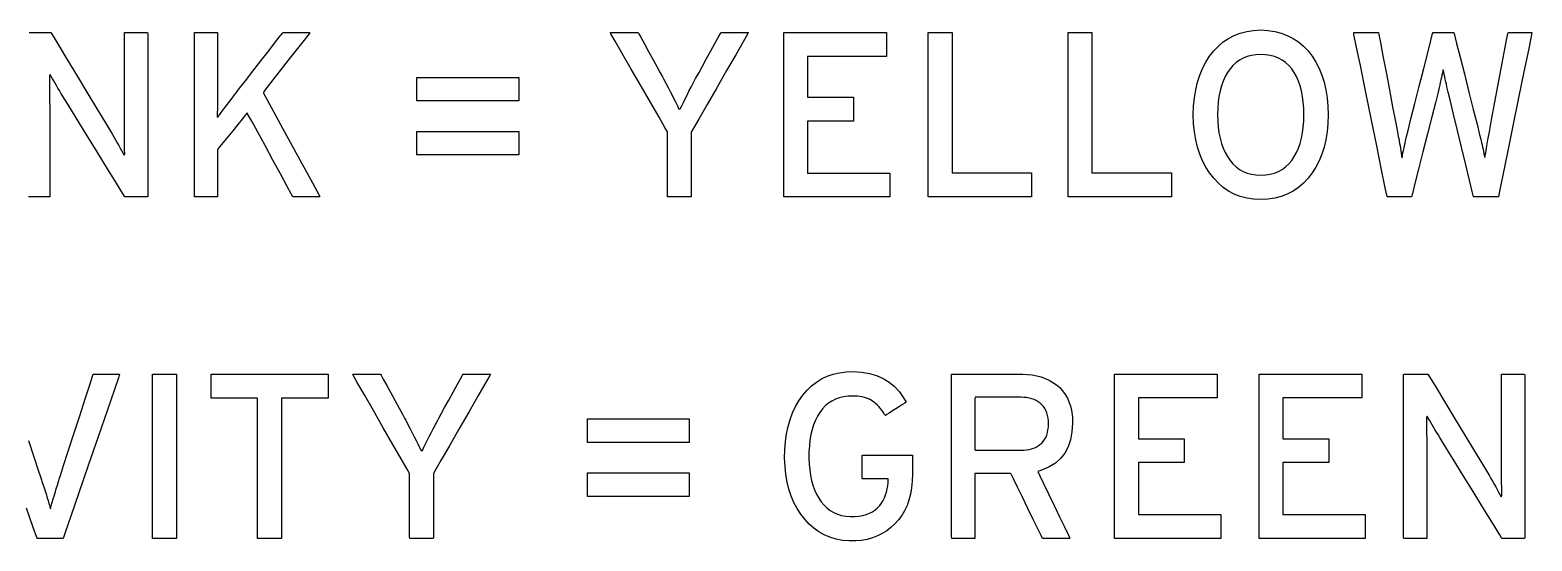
# Model space of a CAD drawing. Extents: x 1 to 47.7, y 0.2 to 35.
# Drawn here: x 37.63 to 38.517, y 12.792 to 13.094 of the extents above; entities that cross this region are included whole.
import ezdxf

# ---------------------------------------------------------------- set-up
doc = ezdxf.new("R2010")
doc.units = 0
doc.header["$MEASUREMENT"] = 0
doc.layers.add('8_0_____DWG', color=7, linetype='CONTINUOUS')

msp = doc.modelspace()

# ---------------------------------------------------------------- linework, layer by layer
at = {"layer": '8_0_____DWG'}
for points in [[(37.62906, 13.09231), (37.63092, 13.09231), (37.63322, 13.09231), (37.63568, 13.09231), (37.63805, 13.09231), (37.64007, 13.09231), (37.64147, 13.09231), (37.64199, 13.09231), (37.6433, 13.09014), (37.64678, 13.08437), (37.6518, 13.07606), (37.65769, 13.06628), (37.66382, 13.05613), (37.66952, 13.04667), (37.67417, 13.03897), (37.67709, 13.03412), (37.67808, 13.03246), (37.67913, 13.03065), (37.68014, 13.02891), (37.68111, 13.02723), (37.68203, 13.02562), (37.68291, 13.02406), (37.68374, 13.02257), (37.68453, 13.02114), (37.68528, 13.01978), (37.68557, 13.02056), (37.68555, 13.02297), (37.68552, 13.02545), (37.6855, 13.02799), (37.68549, 13.0306), (37.68547, 13.03328), (37.68546, 13.03603), (37.68545, 13.03885), (37.68545, 13.04173), (37.68545, 13.04351), (37.68545, 13.04801), (37.68545, 13.05479), (37.68545, 13.06293), (37.68545, 13.07152), (37.68545, 13.07967), (37.68545, 13.08644), (37.68545, 13.09095), (37.68546, 13.09231), (37.6861, 13.09231), (37.68753, 13.09231), (37.68951, 13.09231), (37.6918, 13.09231), (37.69413, 13.09231), (37.69628, 13.09231), (37.69798, 13.09231), (37.69898, 13.09231), (37.69915, 13.09162), (37.69915, 13.08533), (37.69915, 13.07387), (37.69915, 13.05901), (37.69915, 13.04252), (37.69915, 13.02615), (37.69915, 13.01167), (37.69915, 13.00085), (37.69915, 12.99543), (37.6989, 12.99512), (37.6978, 12.99512), (37.69605, 12.99512), (37.69391, 12.99512), (37.69161, 12.99512), (37.6894, 12.99512), (37.68752, 12.99512), (37.68621, 12.99512), (37.68572, 12.99512), (37.68435, 12.99735), (37.6807, 13.00328), (37.67544, 13.01182), (37.66926, 13.02186), (37.66284, 13.0323), (37.65685, 13.04202), (37.65198, 13.04993), (37.64891, 13.05492), (37.64793, 13.05652), (37.64702, 13.05804), (37.64613, 13.05953), (37.64528, 13.06096), (37.64446, 13.06236), (37.64366, 13.06371), (37.6429, 13.06502), (37.64217, 13.06628), (37.64146, 13.0675), (37.64117, 13.06671), (37.64117, 13.06438), (37.64118, 13.06196), (37.64119, 13.05948), (37.6412, 13.05692), (37.64122, 13.05428), (37.64124, 13.05157), (37.64127, 13.04878), (37.6413, 13.04592), (37.6413, 13.04414), (37.6413, 13.03962), (37.6413, 13.03281), (37.6413, 13.02463), (37.6413, 13.016), (37.6413, 13.00782), (37.6413, 13.00101), (37.6413, 12.99649), (37.64129, 12.99512), (37.64066, 12.99512), (37.63923, 12.99512), (37.63724, 12.99512), (37.63496, 12.99512), (37.63262, 12.99512), (37.63048, 12.99512), (37.62878, 12.99512)], [(38.07492, 12.99512), (38.07492, 13.09231), (38.13558, 13.09231), (38.13558, 13.07821), (38.08903, 13.07821), (38.08903, 13.05405), (38.11608, 13.05405), (38.11608, 13.03996), (38.08903, 13.03996), (38.08903, 13.00922), (38.13763, 13.00922), (38.13763, 12.99512), (38.07492, 12.99512)], [(38.16031, 12.99512), (38.16031, 13.09231), (38.17441, 13.09231), (38.17441, 13.00936), (38.22137, 13.00936), (38.22137, 12.99512), (38.16031, 12.99512)], [(38.24291, 12.99512), (38.24291, 13.09231), (38.25701, 13.09231), (38.25701, 13.00936), (38.30397, 13.00936), (38.30397, 12.99512), (38.24291, 12.99512)], [(37.85825, 13.05196), (37.85825, 13.06578), (37.9184, 13.06578), (37.9184, 13.05196), (37.85825, 13.05196)], [(37.85825, 13.02002), (37.85825, 13.03384), (37.9184, 13.03384), (37.9184, 13.02002), (37.85825, 13.02002)], [(37.62875, 12.85114), (37.63195, 12.84136), (37.63449, 12.83363), (37.63597, 12.82909), (37.63636, 12.82792), (37.63671, 12.82687), (37.63706, 12.82581), (37.63742, 12.82473), (37.63779, 12.82363), (37.63816, 12.82251), (37.63854, 12.82137), (37.63892, 12.82021), (37.63931, 12.81903), (37.63966, 12.81783), (37.63998, 12.81669), (37.64028, 12.81561), (37.64056, 12.8146), (37.64082, 12.81365), (37.64106, 12.81276), (37.64128, 12.81194), (37.64148, 12.81118), (37.64166, 12.81073), (37.64183, 12.81144), (37.64204, 12.81223), (37.64227, 12.81307), (37.64254, 12.81398), (37.64283, 12.81496), (37.64315, 12.81599), (37.64351, 12.8171), (37.64389, 12.81826), (37.64426, 12.81948), (37.64462, 12.82068), (37.64497, 12.82186), (37.64531, 12.82301), (37.64565, 12.82414), (37.64598, 12.82525), (37.64631, 12.82633), (37.64663, 12.82739), (37.64694, 12.82843), (37.64759, 12.83043), (37.64947, 12.83625), (37.65226, 12.84484), (37.65556, 12.85505), (37.65902, 12.86574), (37.66226, 12.87574), (37.66491, 12.88392), (37.66659, 12.88911), (37.66704, 12.89035), (37.66791, 12.89035), (37.66966, 12.89035), (37.67201, 12.89035), (37.67467, 12.89035), (37.67733, 12.89035), (37.67972, 12.89035), (37.68155, 12.89035), (37.68251, 12.89035), (37.68207, 12.88884), (37.67945, 12.8812), (37.67516, 12.86871), (37.66983, 12.85317), (37.66407, 12.8364), (37.65851, 12.8202), (37.65376, 12.80639), (37.65046, 12.79677), (37.64922, 12.79317), (37.64865, 12.79317), (37.64713, 12.79317), (37.64494, 12.79317), (37.64237, 12.79317), (37.63971, 12.79317), (37.63725, 12.79317), (37.63527, 12.79317), (37.63405, 12.79317), (37.63364, 12.79367), (37.63156, 12.79967), (37.62761, 12.81102)], [(37.70199, 12.79317), (37.70199, 12.89035), (37.71608, 12.89035), (37.71608, 12.79317), (37.70199, 12.79317)], [(37.7782, 12.87611), (37.7782, 12.79317), (37.76411, 12.79317), (37.76411, 12.87611), (37.73664, 12.87611), (37.73664, 12.89035), (37.80569, 12.89035), (37.80569, 12.87611), (37.7782, 12.87611)], [(38.27043, 12.79317), (38.27043, 12.89035), (38.33108, 12.89035), (38.33108, 12.87625), (38.28452, 12.87625), (38.28452, 12.85209), (38.31156, 12.85209), (38.31156, 12.838), (38.28452, 12.838), (38.28452, 12.80726), (38.33312, 12.80726), (38.33312, 12.79317), (38.27043, 12.79317)], [(38.35581, 12.79317), (38.35581, 12.89035), (38.41646, 12.89035), (38.41646, 12.87625), (38.3699, 12.87625), (38.3699, 12.85209), (38.39695, 12.85209), (38.39695, 12.838), (38.3699, 12.838), (38.3699, 12.80726), (38.4185, 12.80726), (38.4185, 12.79317), (38.35581, 12.79317)], [(37.95893, 12.85), (37.95893, 12.86382), (38.0191, 12.86382), (38.0191, 12.85), (37.95893, 12.85)], [(37.95893, 12.81806), (37.95893, 12.83188), (38.0191, 12.83188), (38.0191, 12.81806), (37.95893, 12.81806)]]:
    msp.add_lwpolyline(points, dxfattribs=at)
for points in [[(37.78498, 12.99512), (37.78399, 12.99694), (37.78136, 13.00179), (37.77756, 13.00877), (37.7731, 13.01697), (37.76847, 13.0255), (37.76415, 13.03345), (37.76064, 13.03991), (37.75842, 13.04399), (37.75785, 13.04487), (37.75688, 13.04365), (37.75493, 13.04123), (37.75233, 13.03799), (37.74938, 13.03433), (37.74641, 13.03063), (37.74374, 13.02731), (37.74168, 13.02474), (37.74055, 13.02333), (37.74042, 13.02283), (37.74042, 13.02077), (37.74042, 13.01729), (37.74042, 13.01291), (37.74042, 13.00812), (37.74042, 13.00344), (37.74042, 12.99938), (37.74042, 12.99645), (37.74042, 12.99515), (37.74005, 12.99512), (37.73883, 12.99512), (37.73698, 12.99512), (37.73476, 12.99512), (37.73242, 12.99512), (37.7302, 12.99512), (37.72835, 12.99512), (37.72712, 12.99512), (37.72675, 12.9952), (37.72675, 12.9997), (37.72675, 13.00986), (37.72675, 13.02393), (37.72675, 13.04013), (37.72675, 13.05672), (37.72675, 13.07191), (37.72675, 13.08396), (37.72675, 13.09111), (37.72685, 13.09231), (37.72774, 13.09231), (37.72935, 13.09231), (37.73145, 13.09231), (37.73377, 13.09231), (37.73608, 13.09231), (37.73812, 13.09231), (37.73964, 13.09231), (37.74041, 13.09231), (37.74045, 13.09167), (37.74045, 13.08894), (37.74045, 13.08462), (37.74045, 13.07931), (37.74045, 13.0736), (37.74045, 13.06811), (37.74045, 13.06345), (37.74045, 13.0602), (37.74045, 13.05899), (37.74045, 13.05692), (37.74044, 13.05488), (37.74042, 13.05287), (37.74039, 13.05087), (37.74036, 13.04889), (37.74032, 13.04694), (37.74027, 13.04501), (37.74022, 13.0431), (37.74047, 13.04215), (37.74151, 13.0436), (37.74261, 13.04511), (37.74377, 13.04669), (37.74498, 13.04833), (37.74626, 13.05003), (37.7476, 13.05179), (37.74899, 13.05362), (37.75044, 13.05551), (37.75143, 13.05678), (37.75348, 13.05942), (37.75693, 13.06388), (37.76129, 13.06951), (37.76604, 13.07565), (37.77069, 13.08164), (37.77472, 13.08685), (37.77763, 13.09061), (37.77892, 13.09228), (37.77938, 13.09231), (37.78082, 13.09231), (37.78298, 13.09231), (37.78559, 13.09231), (37.78833, 13.09231), (37.79094, 13.09231), (37.7931, 13.09231), (37.79454, 13.09231), (37.79495, 13.09228), (37.79368, 13.09064), (37.79079, 13.08696), (37.7868, 13.08185), (37.78219, 13.07597), (37.77748, 13.06996), (37.77317, 13.06444), (37.76974, 13.06007), (37.76772, 13.05748), (37.76761, 13.05661), (37.76979, 13.05259), (37.77376, 13.04529), (37.7789, 13.03583), (37.78461, 13.02532), (37.79027, 13.01489), (37.79528, 13.00567), (37.79903, 12.99877), (37.80091, 12.99532), (37.80071, 12.99512), (37.79939, 12.99512), (37.79731, 12.99512), (37.79476, 12.99512), (37.79201, 12.99512), (37.78937, 12.99512), (37.78713, 12.99512), (37.78556, 12.99512)], [(38.02033, 13.03354), (38.02033, 13.03211), (38.02033, 13.02831), (38.02033, 13.02285), (38.02033, 13.01645), (38.02033, 13.00982), (38.02033, 13.00368), (38.02033, 12.99874), (38.02033, 12.99572), (38.02026, 12.99512), (38.01939, 12.99512), (38.01774, 12.99512), (38.01558, 12.99512), (38.01317, 12.99512), (38.01077, 12.99512), (38.00864, 12.99512), (38.00705, 12.99512), (38.00627, 12.99512), (38.00623, 12.9959), (38.00623, 12.99912), (38.00623, 13.00421), (38.00623, 13.01043), (38.00623, 13.01707), (38.00623, 13.02343), (38.00623, 13.02877), (38.00623, 13.03239), (38.00621, 13.0336), (38.00475, 13.03615), (38.00125, 13.04224), (37.99635, 13.05076), (37.99068, 13.06062), (37.98487, 13.07074), (37.97955, 13.08001), (37.97534, 13.08734), (37.97287, 13.09163), (37.97261, 13.09231), (37.97373, 13.09231), (37.97573, 13.09231), (37.9783, 13.09231), (37.98115, 13.09231), (37.98394, 13.09231), (37.98639, 13.09231), (37.98818, 13.09231), (37.98901, 13.09231), (37.9894, 13.09163), (37.9907, 13.08924), (37.99269, 13.0856), (37.99509, 13.08122), (37.99762, 13.07658), (38.00001, 13.0722), (38.002, 13.06856), (38.00331, 13.06617), (38.00393, 13.06502), (38.00528, 13.06244), (38.00657, 13.05996), (38.0078, 13.05758), (38.00896, 13.05528), (38.01006, 13.05309), (38.0111, 13.05098), (38.01208, 13.04898), (38.01299, 13.04706), (38.01384, 13.0472), (38.01472, 13.04907), (38.01567, 13.05105), (38.0167, 13.05313), (38.01779, 13.05532), (38.01896, 13.05761), (38.0202, 13.06001), (38.02152, 13.06251), (38.0229, 13.06512), (38.02349, 13.06619), (38.02488, 13.06873), (38.02693, 13.07247), (38.02937, 13.07692), (38.03192, 13.08158), (38.03431, 13.08594), (38.03626, 13.0895), (38.0375, 13.09176), (38.03785, 13.09231), (38.03876, 13.09231), (38.04059, 13.09231), (38.04305, 13.09231), (38.04582, 13.09231), (38.0486, 13.09231), (38.0511, 13.09231), (38.053, 13.09231), (38.05401, 13.09231), (38.05357, 13.0914), (38.05091, 13.08678), (38.04657, 13.07922), (38.04118, 13.06982), (38.03535, 13.05968), (38.02972, 13.04988), (38.02492, 13.04153), (38.02158, 13.03572)], [(38.39665, 13.04375), (38.39647, 13.03858), (38.39601, 13.03365), (38.39526, 13.02898), (38.39422, 13.02456), (38.3929, 13.02038), (38.39129, 13.01646), (38.38939, 13.01278), (38.3872, 13.00936), (38.38471, 13.00616), (38.38198, 13.00328), (38.37902, 13.00077), (38.37585, 12.99863), (38.37246, 12.99687), (38.36885, 12.99548), (38.36502, 12.99447), (38.36097, 12.99383), (38.3567, 12.99356), (38.35247, 12.99383), (38.34846, 12.99447), (38.34468, 12.99548), (38.34111, 12.99687), (38.33776, 12.99863), (38.33464, 13.00077), (38.33174, 13.00328), (38.32906, 13.00616), (38.32657, 13.00936), (38.32433, 13.01278), (38.32239, 13.01646), (38.32074, 13.02038), (38.31938, 13.02456), (38.31832, 13.02898), (38.31755, 13.03365), (38.31708, 13.03858), (38.31689, 13.04375), (38.31708, 13.04892), (38.31755, 13.05385), (38.31832, 13.05854), (38.31938, 13.06299), (38.32074, 13.06718), (38.32239, 13.07114), (38.32433, 13.07485), (38.32657, 13.07832), (38.32906, 13.08152), (38.33174, 13.08436), (38.33464, 13.08683), (38.33776, 13.08892), (38.34111, 13.09065), (38.34468, 13.09201), (38.34846, 13.093), (38.35247, 13.09362), (38.3567, 13.09387), (38.36097, 13.09362), (38.36502, 13.093), (38.36885, 13.09201), (38.37246, 13.09065), (38.37585, 13.08892), (38.37902, 13.08683), (38.38198, 13.08436), (38.38471, 13.08152), (38.3872, 13.07832), (38.38939, 13.07485), (38.39129, 13.07114), (38.3929, 13.06718), (38.39422, 13.06299), (38.39526, 13.05854), (38.39601, 13.05385), (38.39647, 13.04892)], [(38.49715, 12.99512), (38.49662, 12.99512), (38.49521, 12.99512), (38.49318, 12.99512), (38.49078, 12.99512), (38.48828, 12.99512), (38.48594, 12.99512), (38.48402, 12.99512), (38.48277, 12.99512), (38.48241, 12.99523), (38.48165, 12.99837), (38.48005, 13.00504), (38.47786, 13.01414), (38.47535, 13.02455), (38.47279, 13.03516), (38.47045, 13.04487), (38.4686, 13.05256), (38.4675, 13.05713), (38.46715, 13.0586), (38.46678, 13.0602), (38.46643, 13.06176), (38.46609, 13.06328), (38.46576, 13.06476), (38.46545, 13.06621), (38.46516, 13.06762), (38.46488, 13.06898), (38.46462, 13.07031), (38.46436, 13.06997), (38.46409, 13.06863), (38.4638, 13.06725), (38.4635, 13.06583), (38.46318, 13.06438), (38.46286, 13.06288), (38.46252, 13.06135), (38.46217, 13.05978), (38.46181, 13.05817), (38.46134, 13.0563), (38.45995, 13.0508), (38.45785, 13.04247), (38.45531, 13.03241), (38.45261, 13.02174), (38.45004, 13.01157), (38.44787, 13.00301), (38.4464, 12.99716), (38.44588, 12.99512), (38.44531, 12.99512), (38.44389, 12.99512), (38.44187, 12.99512), (38.4395, 12.99512), (38.43705, 12.99512), (38.43477, 12.99512), (38.43291, 12.99512), (38.43172, 12.99512), (38.43138, 12.99538), (38.43033, 13.00057), (38.42817, 13.01114), (38.42528, 13.02536), (38.42198, 13.04153), (38.41864, 13.05793), (38.4156, 13.07284), (38.41322, 13.08453), (38.41184, 13.0913), (38.41176, 13.09231), (38.41274, 13.09231), (38.41448, 13.09231), (38.41671, 13.09231), (38.41919, 13.09231), (38.42165, 13.09231), (38.42382, 13.09231), (38.42546, 13.09231), (38.4263, 13.09231), (38.42655, 13.09125), (38.42747, 13.0864), (38.42895, 13.07862), (38.43078, 13.06898), (38.43276, 13.05856), (38.43468, 13.04847), (38.43633, 13.03977), (38.43751, 13.03355), (38.43801, 13.03091), (38.43826, 13.02964), (38.43853, 13.02823), (38.43879, 13.0268), (38.43904, 13.02536), (38.43929, 13.02391), (38.43953, 13.02245), (38.43976, 13.02097), (38.43999, 13.01947), (38.44022, 13.01828), (38.44051, 13.01976), (38.4408, 13.02122), (38.4411, 13.02268), (38.4414, 13.02412), (38.4417, 13.02556), (38.44201, 13.02698), (38.44231, 13.02839), (38.44262, 13.0298), (38.44289, 13.03098), (38.44377, 13.03447), (38.44551, 13.04132), (38.44781, 13.05042), (38.45042, 13.0607), (38.45305, 13.07106), (38.45542, 13.08042), (38.45726, 13.08769), (38.4583, 13.09179), (38.45856, 13.09231), (38.45943, 13.09231), (38.46093, 13.09231), (38.46284, 13.09231), (38.46495, 13.09231), (38.46702, 13.09231), (38.46885, 13.09231), (38.47021, 13.09231), (38.47087, 13.09231), (38.47122, 13.09105), (38.47251, 13.08591), (38.47455, 13.0778), (38.47705, 13.06786), (38.47973, 13.05718), (38.48231, 13.04689), (38.48453, 13.03808), (38.48608, 13.03188), (38.48671, 13.0294), (38.48698, 13.02829), (38.48727, 13.02711), (38.48755, 13.02588), (38.48782, 13.02463), (38.48809, 13.02335), (38.48836, 13.02203), (38.48862, 13.02069), (38.48887, 13.01931), (38.48913, 13.01837), (38.48941, 13.01985), (38.48968, 13.02128), (38.48993, 13.02266), (38.49016, 13.02399), (38.49038, 13.02528), (38.49059, 13.02651), (38.49078, 13.0277), (38.49095, 13.02883), (38.49111, 13.02985), (38.49182, 13.03362), (38.49316, 13.04075), (38.49492, 13.05012), (38.4969, 13.06063), (38.49888, 13.07118), (38.50066, 13.08064), (38.50202, 13.08791), (38.50277, 13.09189), (38.50302, 13.09231), (38.50406, 13.09231), (38.50579, 13.09231), (38.50798, 13.09231), (38.51038, 13.09231), (38.51273, 13.09231), (38.51478, 13.09231), (38.51629, 13.09231), (38.517, 13.09231), (38.51657, 13.09009), (38.51489, 13.08186), (38.51229, 13.06915), (38.50913, 13.05369), (38.50575, 13.03719), (38.50252, 13.02136), (38.49977, 13.00793), (38.49786, 12.99861)], [(38.38227, 13.04375), (38.38218, 13.04757), (38.38191, 13.05119), (38.38147, 13.05461), (38.38084, 13.05784), (38.38004, 13.06087), (38.37906, 13.0637), (38.3779, 13.06633), (38.37656, 13.06877), (38.37504, 13.07098), (38.37334, 13.07291), (38.37148, 13.07459), (38.36944, 13.07602), (38.36723, 13.0772), (38.36485, 13.07812), (38.3623, 13.07879), (38.35959, 13.0792), (38.3567, 13.07936), (38.35388, 13.0792), (38.35121, 13.07879), (38.34871, 13.07812), (38.34637, 13.0772), (38.34419, 13.07602), (38.34217, 13.07459), (38.34032, 13.07291), (38.33862, 13.07098), (38.33709, 13.06877), (38.33572, 13.06633), (38.33454, 13.0637), (38.33354, 13.06087), (38.33272, 13.05784), (38.33209, 13.05461), (38.33163, 13.05119), (38.33136, 13.04757), (38.33127, 13.04375), (38.33136, 13.03998), (38.33163, 13.0364), (38.33209, 13.03301), (38.33272, 13.02982), (38.33354, 13.02682), (38.33454, 13.02402), (38.33572, 13.02141), (38.33709, 13.01899), (38.33862, 13.01674), (38.34032, 13.01471), (38.34217, 13.01295), (38.34419, 13.01146), (38.34637, 13.01024), (38.34871, 13.00929), (38.35121, 13.00861), (38.35388, 13.00821), (38.3567, 13.00807), (38.35959, 13.00821), (38.3623, 13.00861), (38.36485, 13.00929), (38.36723, 13.01024), (38.36944, 13.01146), (38.37148, 13.01295), (38.37334, 13.01471), (38.37504, 13.01674), (38.37656, 13.01899), (38.3779, 13.02141), (38.37906, 13.02402), (38.38004, 13.02682), (38.38084, 13.02982), (38.38147, 13.03301), (38.38191, 13.0364), (38.38218, 13.03998)], [(37.86799, 12.83158), (37.86799, 12.83015), (37.86799, 12.82635), (37.86799, 12.82089), (37.86799, 12.81449), (37.86799, 12.80786), (37.86799, 12.80172), (37.86799, 12.79678), (37.86799, 12.79376), (37.86791, 12.79317), (37.86704, 12.79317), (37.8654, 12.79317), (37.86324, 12.79317), (37.86083, 12.79317), (37.85843, 12.79317), (37.85631, 12.79317), (37.85472, 12.79317), (37.85394, 12.79317), (37.8539, 12.79394), (37.8539, 12.79716), (37.8539, 12.80225), (37.8539, 12.80847), (37.8539, 12.81512), (37.8539, 12.82147), (37.8539, 12.82681), (37.8539, 12.83043), (37.85388, 12.83164), (37.85242, 12.83419), (37.84892, 12.84028), (37.84402, 12.8488), (37.83835, 12.85867), (37.83254, 12.86878), (37.82722, 12.87805), (37.823, 12.88538), (37.82054, 12.88967), (37.82028, 12.89035), (37.8214, 12.89035), (37.8234, 12.89035), (37.82597, 12.89035), (37.82882, 12.89035), (37.83161, 12.89035), (37.83406, 12.89035), (37.83585, 12.89035), (37.83668, 12.89035), (37.83707, 12.88967), (37.83837, 12.88728), (37.84036, 12.88365), (37.84275, 12.87926), (37.84528, 12.87463), (37.84767, 12.87024), (37.84966, 12.8666), (37.85096, 12.86422), (37.85159, 12.86306), (37.85294, 12.86048), (37.85423, 12.858), (37.85546, 12.85562), (37.85663, 12.85332), (37.85773, 12.85113), (37.85877, 12.84903), (37.85974, 12.84702), (37.86065, 12.8451), (37.86149, 12.84524), (37.86238, 12.84711), (37.86333, 12.84909), (37.86436, 12.85117), (37.86546, 12.85336), (37.86663, 12.85565), (37.86787, 12.85805), (37.86919, 12.86055), (37.87057, 12.86316), (37.87116, 12.86424), (37.87255, 12.86677), (37.8746, 12.87052), (37.87704, 12.87497), (37.87959, 12.87962), (37.88198, 12.88398), (37.88393, 12.88754), (37.88517, 12.88981), (37.88552, 12.89035), (37.88643, 12.89035), (37.88826, 12.89035), (37.89071, 12.89035), (37.89348, 12.89035), (37.89626, 12.89035), (37.89876, 12.89035), (37.90066, 12.89035), (37.90166, 12.89035), (37.90122, 12.88944), (37.89857, 12.88482), (37.89423, 12.87726), (37.88883, 12.86786), (37.88301, 12.85772), (37.87738, 12.84792), (37.87258, 12.83957), (37.86924, 12.83376)], [(38.15106, 12.8312), (38.1509, 12.82704), (38.1505, 12.82309), (38.14984, 12.81937), (38.14893, 12.81587), (38.14778, 12.8126), (38.14637, 12.80955), (38.14471, 12.80673), (38.1428, 12.80413), (38.14065, 12.80174), (38.13831, 12.79957), (38.13582, 12.79765), (38.13316, 12.796), (38.13035, 12.79462), (38.12737, 12.79349), (38.12423, 12.79263), (38.12094, 12.79202), (38.11748, 12.79168), (38.11368, 12.79166), (38.10967, 12.79204), (38.10586, 12.79277), (38.10227, 12.79385), (38.09888, 12.79528), (38.0957, 12.79705), (38.09272, 12.79918), (38.08995, 12.80165), (38.08739, 12.80447), (38.085, 12.80757), (38.08285, 12.81088), (38.08097, 12.81443), (38.07937, 12.81821), (38.07804, 12.82222), (38.07698, 12.82646), (38.0762, 12.83093), (38.0757, 12.83564), (38.07547, 12.84058), (38.07555, 12.84562), (38.07593, 12.85044), (38.07658, 12.85504), (38.0775, 12.85941), (38.0787, 12.86355), (38.08017, 12.86747), (38.08192, 12.87116), (38.08394, 12.87462), (38.08624, 12.87786), (38.08871, 12.8808), (38.09138, 12.88339), (38.09426, 12.88564), (38.09734, 12.88755), (38.10063, 12.88911), (38.10413, 12.89032), (38.10784, 12.8912), (38.11175, 12.89173), (38.116, 12.8919), (38.12093, 12.89157), (38.12552, 12.89078), (38.12976, 12.88953), (38.13366, 12.88782), (38.13721, 12.88565), (38.14041, 12.88302), (38.14327, 12.87993), (38.14578, 12.87638), (38.14721, 12.87372), (38.14649, 12.87326), (38.14512, 12.87238), (38.14329, 12.87121), (38.14123, 12.86988), (38.13915, 12.86855), (38.13728, 12.86735), (38.13583, 12.86642), (38.13501, 12.86589), (38.13448, 12.86653), (38.13366, 12.86781), (38.13282, 12.86901), (38.13195, 12.87013), (38.13106, 12.87117), (38.13014, 12.87213), (38.12919, 12.87302), (38.12822, 12.87382), (38.12723, 12.87455), (38.12618, 12.87516), (38.12506, 12.87568), (38.12387, 12.87613), (38.12262, 12.87651), (38.12131, 12.87683), (38.11993, 12.87707), (38.11848, 12.87725), (38.11697, 12.87736), (38.1154, 12.8774), (38.11277, 12.87727), (38.11018, 12.87691), (38.10774, 12.87631), (38.10545, 12.87548), (38.10331, 12.8744), (38.10132, 12.87309), (38.09948, 12.87155), (38.09779, 12.86977), (38.09625, 12.86775), (38.09486, 12.86548), (38.09364, 12.86303), (38.09259, 12.86039), (38.0917, 12.85757), (38.09099, 12.85456), (38.09044, 12.85137), (38.09007, 12.848), (38.08986, 12.84444), (38.08982, 12.84073), (38.08996, 12.83714), (38.09026, 12.83373), (38.09073, 12.8305), (38.09138, 12.82745), (38.09219, 12.82458), (38.09317, 12.82189), (38.09432, 12.81938), (38.09564, 12.81705), (38.09712, 12.81487), (38.09874, 12.81289), (38.10052, 12.81117), (38.10244, 12.8097), (38.10452, 12.80848), (38.10674, 12.80751), (38.10912, 12.8068), (38.11165, 12.80634), (38.11433, 12.80613), (38.11696, 12.80618), (38.11936, 12.80642), (38.12161, 12.80681), (38.12369, 12.80738), (38.12561, 12.8081), (38.12736, 12.80899), (38.12896, 12.81005), (38.13039, 12.81126), (38.13165, 12.81264), (38.13272, 12.81412), (38.13366, 12.81566), (38.13447, 12.81725), (38.13515, 12.81891), (38.13571, 12.82063), (38.13614, 12.82241), (38.13645, 12.82426), (38.13663, 12.82616), (38.13669, 12.82803), (38.13669, 12.82805), (38.13669, 12.82809), (38.13669, 12.82814), (38.13669, 12.82821), (38.13669, 12.82828), (38.13669, 12.82834), (38.13669, 12.82839), (38.13669, 12.82843), (38.13666, 12.82844), (38.13587, 12.82844), (38.13422, 12.82844), (38.13199, 12.82844), (38.12944, 12.82844), (38.12684, 12.82844), (38.12448, 12.82844), (38.1226, 12.82844), (38.1215, 12.82844), (38.12131, 12.82853), (38.12131, 12.82942), (38.12131, 12.83103), (38.12131, 12.83313), (38.12131, 12.83547), (38.12131, 12.8378), (38.12131, 12.83989), (38.12131, 12.84147), (38.12131, 12.84232), (38.12173, 12.84239), (38.12396, 12.84239), (38.12763, 12.84239), (38.13225, 12.84239), (38.13727, 12.84239), (38.14218, 12.84239), (38.14645, 12.84239), (38.14957, 12.84239), (38.15101, 12.84239), (38.15106, 12.84213), (38.15106, 12.84117), (38.15106, 12.83971), (38.15106, 12.83793), (38.15106, 12.83603), (38.15106, 12.83421), (38.15106, 12.83267), (38.15106, 12.8316)], [(38.24559, 12.86129), (38.24523, 12.85613), (38.24434, 12.85147), (38.24291, 12.84729), (38.24095, 12.8436), (38.23845, 12.8404), (38.23542, 12.83769), (38.23185, 12.83547), (38.22775, 12.83373), (38.22497, 12.83268), (38.22615, 12.83023), (38.2284, 12.82559), (38.23134, 12.8195), (38.23463, 12.81271), (38.2379, 12.80595), (38.24079, 12.79997), (38.24296, 12.7955), (38.24403, 12.79328), (38.24376, 12.79317), (38.24239, 12.79317), (38.24024, 12.79317), (38.2376, 12.79317), (38.23479, 12.79317), (38.2321, 12.79317), (38.22983, 12.79317), (38.2283, 12.79317), (38.22779, 12.79318), (38.22698, 12.79485), (38.22505, 12.79884), (38.22234, 12.80442), (38.21921, 12.81088), (38.216, 12.8175), (38.21305, 12.82357), (38.21073, 12.82837), (38.20936, 12.83118), (38.20898, 12.83162), (38.20754, 12.83162), (38.20497, 12.83162), (38.20166, 12.83162), (38.19801, 12.83162), (38.19441, 12.83162), (38.19127, 12.83162), (38.18897, 12.83162), (38.18791, 12.83162), (38.18788, 12.83065), (38.18788, 12.82723), (38.18788, 12.82201), (38.18788, 12.81572), (38.18788, 12.80907), (38.18788, 12.80278), (38.18788, 12.79756), (38.18788, 12.79414), (38.18786, 12.79317), (38.18717, 12.79317), (38.18568, 12.79317), (38.18363, 12.79317), (38.1813, 12.79317), (38.17892, 12.79317), (38.17677, 12.79317), (38.1751, 12.79317), (38.17417, 12.79317), (38.17406, 12.79428), (38.17406, 12.80139), (38.17406, 12.81352), (38.17406, 12.82885), (38.17406, 12.84559), (38.17406, 12.86191), (38.17406, 12.87602), (38.17406, 12.88609), (38.17406, 12.89031), (38.17533, 12.89035), (38.17922, 12.89035), (38.18495, 12.89035), (38.19177, 12.89035), (38.1989, 12.89035), (38.20558, 12.89035), (38.21104, 12.89035), (38.2145, 12.89035), (38.21614, 12.89034), (38.21901, 12.8902), (38.22178, 12.88987), (38.22443, 12.88935), (38.22697, 12.88865), (38.2294, 12.88777), (38.23171, 12.8867), (38.23391, 12.88544), (38.236, 12.88399), (38.23797, 12.88234), (38.23973, 12.88046), (38.24126, 12.87837), (38.24256, 12.87606), (38.24363, 12.87353), (38.24447, 12.87079), (38.24507, 12.86784), (38.24545, 12.86467)], [(38.49929, 12.79317), (38.49793, 12.79539), (38.49427, 12.80132), (38.48902, 12.80986), (38.48284, 12.8199), (38.47642, 12.83034), (38.47043, 12.84006), (38.46556, 12.84797), (38.46249, 12.85296), (38.46151, 12.85456), (38.4606, 12.85609), (38.45971, 12.85757), (38.45886, 12.859), (38.45804, 12.8604), (38.45724, 12.86175), (38.45648, 12.86306), (38.45574, 12.86432), (38.45503, 12.86554), (38.45474, 12.86475), (38.45474, 12.86242), (38.45475, 12.86001), (38.45476, 12.85752), (38.45477, 12.85496), (38.45479, 12.85232), (38.45481, 12.84961), (38.45484, 12.84682), (38.45487, 12.84396), (38.45487, 12.84218), (38.45487, 12.83766), (38.45487, 12.83085), (38.45487, 12.82267), (38.45487, 12.81404), (38.45487, 12.80586), (38.45487, 12.79905), (38.45487, 12.79453), (38.45486, 12.79317), (38.45423, 12.79317), (38.4528, 12.79317), (38.45082, 12.79317), (38.44854, 12.79317), (38.4462, 12.79317), (38.44406, 12.79317), (38.44236, 12.79317), (38.44136, 12.79317), (38.44119, 12.79385), (38.44119, 12.80014), (38.44119, 12.8116), (38.44119, 12.82646), (38.44119, 12.84295), (38.44119, 12.85932), (38.44119, 12.8738), (38.44119, 12.88462), (38.44119, 12.89004), (38.44146, 12.89035), (38.44264, 12.89035), (38.4445, 12.89035), (38.4468, 12.89035), (38.44926, 12.89035), (38.45163, 12.89035), (38.45364, 12.89035), (38.45504, 12.89035), (38.45557, 12.89035), (38.45687, 12.88818), (38.46036, 12.88241), (38.46537, 12.8741), (38.47127, 12.86433), (38.4774, 12.85417), (38.48311, 12.84471), (38.48775, 12.83701), (38.49068, 12.83216), (38.49167, 12.8305), (38.49272, 12.8287), (38.49372, 12.82695), (38.49469, 12.82528), (38.49561, 12.82366), (38.49649, 12.82211), (38.49732, 12.82061), (38.49811, 12.81919), (38.49886, 12.81782), (38.49915, 12.8186), (38.49913, 12.82101), (38.4991, 12.82349), (38.49908, 12.82603), (38.49907, 12.82864), (38.49905, 12.83132), (38.49904, 12.83407), (38.49904, 12.83689), (38.49904, 12.83977), (38.49904, 12.84155), (38.49904, 12.84605), (38.49904, 12.85283), (38.49904, 12.86097), (38.49904, 12.86957), (38.49904, 12.87771), (38.49904, 12.88448), (38.49904, 12.88899), (38.49905, 12.89035), (38.49968, 12.89035), (38.50111, 12.89035), (38.50309, 12.89035), (38.50538, 12.89035), (38.50771, 12.89035), (38.50985, 12.89035), (38.51155, 12.89035), (38.51255, 12.89035), (38.51272, 12.88966), (38.51272, 12.88337), (38.51272, 12.87191), (38.51272, 12.85705), (38.51272, 12.84056), (38.51272, 12.82419), (38.51272, 12.80972), (38.51272, 12.79889), (38.51272, 12.79347), (38.51247, 12.79317), (38.51137, 12.79317), (38.50963, 12.79317), (38.50748, 12.79317), (38.50518, 12.79317), (38.50297, 12.79317), (38.50109, 12.79317), (38.49978, 12.79317)], [(38.23136, 12.86088), (38.23127, 12.86268), (38.23107, 12.86437), (38.23075, 12.86595), (38.23032, 12.86741), (38.22977, 12.86877), (38.22911, 12.87001), (38.22833, 12.87115), (38.22744, 12.87217), (38.22643, 12.87311), (38.22533, 12.87395), (38.22413, 12.87468), (38.22285, 12.8753), (38.22147, 12.8758), (38.22001, 12.87619), (38.21845, 12.87646), (38.21681, 12.87661), (38.21531, 12.87665), (38.21395, 12.87665), (38.21091, 12.87665), (38.20673, 12.87665), (38.20195, 12.87665), (38.19714, 12.87665), (38.19284, 12.87665), (38.1896, 12.87665), (38.18797, 12.87665), (38.18788, 12.87602), (38.18788, 12.87329), (38.18788, 12.869), (38.18788, 12.86376), (38.18788, 12.85821), (38.18788, 12.85297), (38.18788, 12.84867), (38.18788, 12.84595), (38.18797, 12.84531), (38.1896, 12.84531), (38.19284, 12.84531), (38.19714, 12.84531), (38.20195, 12.84531), (38.20673, 12.84531), (38.21091, 12.84531), (38.21395, 12.84531), (38.21531, 12.84531), (38.21679, 12.84535), (38.2184, 12.8455), (38.21993, 12.84576), (38.22138, 12.84612), (38.22274, 12.8466), (38.22401, 12.84718), (38.2252, 12.84787), (38.22631, 12.84868), (38.22733, 12.84958), (38.22825, 12.85059), (38.22905, 12.85172), (38.22973, 12.85296), (38.23029, 12.85431), (38.23074, 12.85578), (38.23106, 12.85737), (38.23127, 12.85907)]]:
    msp.add_lwpolyline(points, close=True, dxfattribs=at)

doc.saveas('drawing.dxf')
